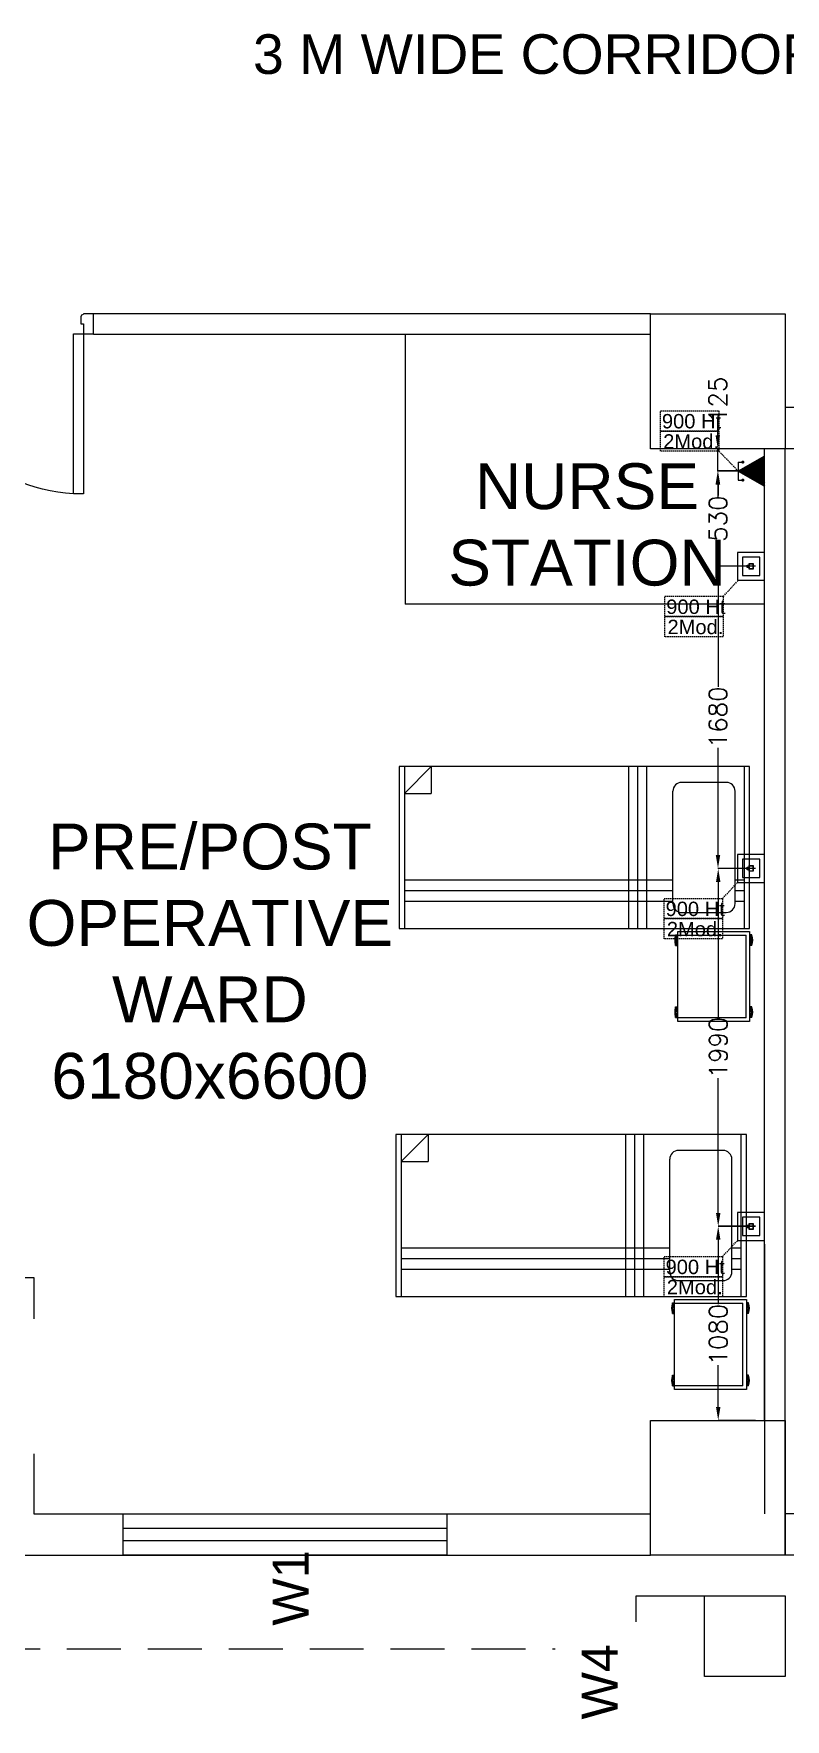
# Model space of a CAD drawing. Extents: x 3505867 to 4040009, y -660366 to -590408.
# Drawn here: x 3773469 to 3777649, y -614096 to -604720 of the extents above; entities that cross this region are included whole.
import ezdxf

# ---------------------------------------------------------------- set-up
doc = ezdxf.new("R2010")
doc.units = 0
doc.header["$LTSCALE"] = 6
doc.header["$MEASUREMENT"] = 0
for name, pattern in [('1', [0]), ('DASHED2', [0.375, 0.25, -0.125]), ('HIDDEN', [0.375, 0.25, -0.125])]:
    doc.linetypes.add(name, pattern=pattern)
doc.layers.get('0').update_dxf_attribs({"linetype": 'CONTINUOUS', "lineweight": 0})
doc.layers.get('Defpoints').update_dxf_attribs({"linetype": 'CONTINUOUS', "lineweight": 0})
doc.layers.add('CFT_LOOPING', color=7, linetype='1', lineweight=0, true_color=0xd6d600)
for name, color, linetype, lineweight in [('Chajja', 7, 'CONTINUOUS', 0), ('COL', 5, 'CONTINUOUS', 0), ('DIM', 7, 'CONTINUOUS', 0), ('DOOR', 44, 'CONTINUOUS', 0), ('ELE-CABLE TRAY', 31, 'CONTINUOUS', 0), ('ELE-TEL POINT', 4, 'CONTINUOUS', 0), ('ELE.LAN POINT', 3, 'CONTINUOUS', 0), ('furniture', 33, 'CONTINUOUS', 0), ('JOINERY', 7, 'CONTINUOUS', 0), ('TEXT', 5, 'CONTINUOUS', 0), ('WALL', 10, 'CONTINUOUS', 0), ('Window', 161, 'CONTINUOUS', 0)]:
    doc.layers.add(name, color=color, linetype=linetype, lineweight=lineweight)
doc.styles.add('ARIAL', font='arial.ttf')
doc.styles.add('ROMANS', font='romans.shx')
doc.styles.get("Standard").update_dxf_attribs({"font": 'SIMPLEX'})
doc.dimstyles.new('AEPL1', dxfattribs={"dimtxt": 100, "dimasz": 75, "dimexe": 1.25, "dimexo": 50, "dimtad": 0, "dimdec": 0, "dimtxsty": 'ROMANS', "dimcen": 2.5, "dimclrd": 7, "dimclre": 7, "dimadec": 0, "dimazin": 0, "dimtfac": 1, "dimtdec": 0, "dimtmove": 0, "dimatfit": 3, "dimfxl": 1, "dimlwd": 0, "dimlwe": 0, "dimarcsym": 0})

# ---------------------------------------------------------------- blocks, each defined once
blk = doc.blocks.new('1000')
at = {"layer": 'DOOR'}
for p, q in [((0, -111.1, 0), (0, 0)), ((0, 0), (55.2, 0, 0)), ((944.8, 0, 0), (944.8, -2.5, 0)), ((1000, 0), (944.8, 0, 0)), ((1000, -111.1, 0), (1000, 0)), ((55.2, 0, 0), (55.2, -2.5, 0)), ((70.2, -55, 0), (55.2, -55, 0)), ((55.2, -55, 0), (55.2, -111.1, 0)), ((70.2, -15, 0), (67.7, -15, 0)), ((70.2, -15, 0), (70.2, -55, 0)), ((929.8, -15, 0), (929.8, -55, 0)), ((929.8, -15, 0), (932.3, -15, 0)), ((929.8, -55, 0), (944.8, -55, 0)), ((944.8, -55, 0), (944.7, -111.1, 0)), ((55.2, -111.1, 0), (0, -111.1, 0)), ((55.2, -111.1, 0), (55.2, -1000.6, 0)), ((111.3, -111.1, 0), (55.2, -111.1, 0)), ((111.3, -1000.6, 0), (111.3, -111.1, 0)), ((944.7, -111.1, 0), (1000, -111.1, 0)), ((55.2, -1000.6, 0), (111.3, -1000.6, 0))]:
    blk.add_line(p, q, dxfattribs=at)
for centre, start_param, end_param in [((55.2, -15, 0), 3.926897, 5.497693), ((944.8, -15, 0), -0.785492, 0.785304)]:
    blk.add_ellipse(centre, major_axis=(-8.84, 8.84, 0), ratio=1, start_param=start_param, end_param=end_param, dxfattribs=at)
at = {"layer": 'DOOR', "color": 145}
blk.add_ellipse((71.4, -128.1, 0), major_axis=(597.3, 637.4, 0), ratio=0.999944, start_param=3.940126, end_param=5.484659, dxfattribs=at)
blk = doc.blocks.new('A$C45A5314D')
at = {"layer": 'furniture', "color": 117, "ltscale": 0.75}
for p, q in [((-1962.2, 946.4), (-1950, 946.4)), ((-1962.2, 946.4), (-1962.2, 887.3)), ((-1962.2, 945.5), (-1950, 945.5)), ((-1962.2, 944.4), (-1950, 944.4)), ((-1962.2, 943.2), (-1950, 943.2)), ((-1962.2, 941.5), (-1950, 941.5)), ((-1962.2, 939.2), (-1950, 939.2)), ((-1950, 467.5), (-1950, 967.5)), ((-1950, 967.5), (-1550, 967.5)), ((-1930.3, 947.8), (-1930.3, 487.2)), ((-1930.3, 947.8), (-1550, 947.8)), ((-1550, 967.5), (-1550, 467.5)), ((-1537.8, 946.4), (-1550, 946.4)), ((-1537.8, 945.5), (-1550, 945.5)), ((-1537.8, 944.4), (-1550, 944.4)), ((-1537.8, 943.2), (-1550, 943.2)), ((-1537.8, 941.5), (-1550, 941.5)), ((-1537.8, 939.2), (-1550, 939.2)), ((-1537.8, 946.4), (-1537.8, 887.3)), ((-1962.2, 936.2), (-1950, 936.2)), ((-1962.2, 932), (-1950, 932)), ((-1962.2, 927.1), (-1950, 927.1)), ((-1962.2, 920.9), (-1950, 920.9)), ((-1962.2, 912.9), (-1950, 912.9)), ((-1962.2, 906.7), (-1950, 906.7)), ((-1962.2, 901.8), (-1950, 901.8)), ((-1962.2, 897.6), (-1950, 897.6)), ((-1962.2, 894.6), (-1950, 894.6)), ((-1962.2, 892.3), (-1950, 892.3)), ((-1962.2, 890.6), (-1950, 890.6)), ((-1962.2, 889.4), (-1950, 889.4)), ((-1962.2, 888.2), (-1950, 888.2)), ((-1962.2, 887.3), (-1950, 887.3)), ((-1537.8, 936.2), (-1550, 936.2)), ((-1537.8, 932), (-1550, 932)), ((-1537.8, 927.1), (-1550, 927.1)), ((-1537.8, 920.9), (-1550, 920.9)), ((-1537.8, 912.9), (-1550, 912.9)), ((-1537.8, 906.7), (-1550, 906.7)), ((-1537.8, 901.8), (-1550, 901.8)), ((-1537.8, 897.6), (-1550, 897.6)), ((-1537.8, 894.6), (-1550, 894.6)), ((-1537.8, 892.3), (-1550, 892.3)), ((-1537.8, 890.6), (-1550, 890.6)), ((-1537.8, 889.4), (-1550, 889.4)), ((-1537.8, 888.2), (-1550, 888.2)), ((-1537.8, 887.3), (-1550, 887.3)), ((-1962.2, 545.4), (-1950, 545.4)), ((-1962.2, 545.4), (-1962.2, 486.3)), ((-1962.2, 544.5), (-1950, 544.5)), ((-1962.2, 543.4), (-1950, 543.4)), ((-1962.2, 542.2), (-1950, 542.2)), ((-1962.2, 540.4), (-1950, 540.4)), ((-1962.2, 538.1), (-1950, 538.1)), ((-1962.2, 535.2), (-1950, 535.2)), ((-1962.2, 531), (-1950, 531)), ((-1962.2, 526.1), (-1950, 526.1)), ((-1962.2, 519.9), (-1950, 519.9)), ((-1962.2, 511.9), (-1950, 511.9)), ((-1962.2, 505.7), (-1950, 505.7)), ((-1962.2, 500.7), (-1950, 500.7)), ((-1962.2, 496.6), (-1950, 496.6)), ((-1962.2, 493.6), (-1950, 493.6)), ((-1962.2, 491.3), (-1950, 491.3)), ((-1962.2, 489.6), (-1950, 489.6)), ((-1962.2, 488.4), (-1950, 488.4)), ((-1962.2, 487.2), (-1950, 487.2)), ((-1962.2, 486.3), (-1950, 486.3)), ((-1962.2, 486.3), (-1950, 486.3)), ((-1550, 487.2), (-1930.3, 487.2)), ((-1537.8, 545.4), (-1550, 545.4)), ((-1537.8, 544.5), (-1550, 544.5)), ((-1537.8, 543.4), (-1550, 543.4)), ((-1537.8, 542.2), (-1550, 542.2)), ((-1537.8, 540.4), (-1550, 540.4)), ((-1537.8, 538.1), (-1550, 538.1)), ((-1537.8, 535.2), (-1550, 535.2)), ((-1537.8, 531), (-1550, 531)), ((-1537.8, 526.1), (-1550, 526.1)), ((-1537.8, 519.9), (-1550, 519.9)), ((-1537.8, 511.9), (-1550, 511.9)), ((-1537.8, 505.7), (-1550, 505.7)), ((-1537.8, 500.7), (-1550, 500.7)), ((-1537.8, 496.6), (-1550, 496.6)), ((-1537.8, 493.6), (-1550, 493.6)), ((-1537.8, 491.3), (-1550, 491.3)), ((-1537.8, 489.6), (-1550, 489.6)), ((-1537.8, 488.4), (-1550, 488.4)), ((-1537.8, 487.2), (-1550, 487.2)), ((-1537.8, 486.3), (-1550, 486.3)), ((-1537.8, 545.4), (-1537.8, 486.3)), ((-1550, 467.5), (-1950, 467.5))]:
    blk.add_line(p, q, dxfattribs=at)
at = {"layer": 'furniture', "color": 117}
for p, q in [((0, 450), (-1950, 450)), ((-1950, 450), (-1950, -450)), ((-1920.5, 450), (-1920.5, -450)), ((-1376.5, -450), (-1376.5, 450)), ((-1326.5, -450), (-1326.5, 450)), ((-1276.5, -450), (-1276.5, 450)), ((-29.5, -450), (-29.5, 450)), ((0, -450), (0, 450)), ((-1920.5, 300), (-1869, 300)), ((-1869, 312.7), (-1869, -312.7)), ((-1572.3, 361.9), (-1819.8, 361.9)), ((-1523.1, 312.7), (-1523.1, -312.7)), ((-1523.1, 300), (-29.5, 300)), ((-1920.5, 240.9), (-1869, 240.9)), ((-1523.1, 240.9), (-29.5, 240.9)), ((-1920.5, 181.9), (-1869, 181.9)), ((-1523.1, 181.9), (-29.5, 181.9)), ((-1819.8, -361.9), (-1572.3, -361.9)), ((-179.5, -450), (-29.5, -300)), ((-179.5, -450), (-179.5, -300)), ((-29.5, -300), (-179.5, -300)), ((-1950, -450), (0, -450))]:
    blk.add_line(p, q, dxfattribs=at)
at = {"layer": 'furniture', "color": 117, "ltscale": 0.75}
for centre, start, end in [((-1876, 916.9), 161.07537, 198.92466), ((-1624, 916.9), 341.07537, 18.92466), ((-1876, 515.9), 161.07537, 198.92466), ((-1624, 515.9), 341.07537, 18.92466)]:
    blk.add_arc(centre, 91.1, start, end, dxfattribs=at)
at = {"layer": 'furniture', "color": 117}
for centre, start, end in [((-1819.8, 312.7), 90.00001, 180.00001), ((-1572.3, 312.7), 0.00001, 90.00001), ((-1819.8, -312.7), 180.00001, 270.00001), ((-1572.3, -312.7), 270.00001, 0.00001)]:
    blk.add_arc(centre, 49.2, start, end, dxfattribs=at)
blk = doc.blocks.new('CIVIL IVF')
at = {"layer": 'Chajja', "color": 8, "linetype": 'ByBlock'}
for p, q in [((-10090, 530), (-9710, 530)), ((-10090, 385.2), (-10090, 530))]:
    blk.add_line(p, q, dxfattribs=at)
at = {"layer": 'Chajja', "color": 8, "linetype": 'HIDDEN', "ltscale": 200}
blk.add_line((-33055, 235.2), (-10540, 235.2), dxfattribs=at)
at = {"layer": 'COL', "color": 8, "elevation": 0}
blk.add_lwpolyline([(-10010, 7660.2), (-9260, 7660.2), (-9260, 6910.2), (-10010, 6910.2)], close=True, dxfattribs=at)
at = {"layer": 'COL', "color": 8}
for points in [[(-9260, 1505), (-9260, 755), (-10010, 755), (-10010, 1505)], [(-9710, 80), (-9710, 530), (-9260, 530), (-9260, 80)]]:
    blk.add_lwpolyline(points, close=True, dxfattribs=at)
at = {"layer": 'furniture', "color": 8, "linetype": 'Continuous'}
for p in [(-11375, 7545.2), (-9375, 6045.2)]:
    blk.add_line(p, (-11375, 6045.2), dxfattribs=at)
at = {"layer": 'WALL', "color": 8, "linetype": 'ByBlock'}
for p, q in [((-13107.6, 7545.2, 0), (-13107.6, 7660.2, 0)), ((-10010, 7660.2, 0), (-13107.6, 7660.2, 0)), ((-10010, 7545.2, 0), (-13107.6, 7545.2, 0)), ((-8510, 7140), (-9260, 7140)), ((-9375, 1505), (-9375, 6910.2)), ((-9260, 755.2), (-9260, 6910.2)), ((-8510, 6910), (-9260, 6910)), ((-15555, 2300.2), (-13440, 2300.2)), ((-13440, 2300.2), (-13440, 2070)), ((-9260, 1505), (-9260, 1970.2)), ((-13440, 1320.2), (-13440, 985.2)), ((-13440, 985.2), (-10010, 985.2)), ((-8510, 985.2), (-9260, 985.2)), ((-15555, 755.2), (-10010, 755.2)), ((-8510, 755.2), (-9260, 755.2))]:
    blk.add_line(p, q, dxfattribs=at)
at = {"layer": 'WALL', "color": 8, "lineweight": 0}
blk.add_line((-9375, 2485.2), (-9375, 985.2), dxfattribs=at)
at = {"layer": 'Window', "color": 8, "linetype": 'Continuous'}
for points in [[(-11142.5, 985.2), (-11142.5, 755.2), (-12942.5, 755.2), (-12942.5, 985.2)], [(-11142.5, 905.2), (-11142.5, 835.2), (-12942.5, 835.2), (-12942.5, 905.2)]]:
    blk.add_lwpolyline(points, close=True, dxfattribs=at)
at = {"layer": 'DOOR', "color": 8, "linetype": 'Continuous', "xscale": -1, "rotation": 359.9999867131476}
blk.add_blockref('1000', (-13107.6, 7660.2, 0), dxfattribs=at)
at = {"layer": 'furniture', "color": 8, "linetype": 'Continuous'}
for p, rotation in [((-11408.1, 4692.2), 180.0000131267695), ((-11425.9, 2644.8), 180.0000131267694)]:
    blk.add_blockref('A$C45A5314D', p, dxfattribs=dict(at, rotation=rotation))
at = {"layer": 'DIM', "color": 8, "char_height": 255, "width": 2454.158, "attachment_point": 5, "style": 'ARIAL'}
for s, insert in [('NURSE STATION', (-10362.7, 6487.1)), ('PRE/POST \\POPERATIVE WARD\\P6180x6600', (-12460.2, 4057.9))]:
    blk.add_mtext(s, dxfattribs=dict(at, insert=insert))
at = {"layer": 'JOINERY', "color": 8, "style": 'ARIAL', "width": 1}
for s, p in [('W1', (-11910.9, 363.6)), ('W4', (-10192, -158.3))]:
    blk.add_text(s, height=200, rotation=90, dxfattribs=at).set_placement(p)
at = {"layer": 'WALL', "color": 8, "linetype": 'Continuous', "insert": (-10638.2, 9103.3), "char_height": 220.414, "width": 4941.395, "attachment_point": 5, "style": 'ARIAL'}
blk.add_mtext('3 M WIDE CORRIDOR', dxfattribs=at)
blk = doc.blocks.new('Voice')
at = {"layer": 'ELE.LAN POINT', "color": 6}
for points in [[(0, -31.8), (127.9, -31.8), (127.9, 92), (0, 92)], [(21.9, -10), (106, -10), (106, 70.1), (21.9, 70.1)], [(77.3, 21.4), (69.7, 21.4), (69.7, 11.7), (58.1, 11.7), (58.1, 21.4), (50.6, 21.4), (50.6, 38.7), (77.3, 38.7)], [(75.9, 22.8), (68.4, 22.8), (68.4, 13), (59.5, 13), (59.5, 22.8), (52, 22.8), (52, 37.4), (75.9, 37.4)]]:
    blk.add_lwpolyline(points, close=True, dxfattribs=at)
blk = doc.blocks.new('tel')
at = {"layer": 'ELE-TEL POINT', "ltscale": 30}
h = blk.add_hatch(dxfattribs=at)
h.set_pattern_fill('ANSI31', color=4, scale=19.025387, style=0)
h.set_pattern_definition([(45, (-98.626, 0.184), (-42.7132, 42.7132), [])])
h.paths.add_polyline_path([(-99, 0), (840, 1654), (1778, -3)])
at = {"layer": 'ELE-TEL POINT', "color": 4, "ltscale": 30}
for p, q in [((-99, 0), (840, 1654)), ((840, 1654), (1778, -3)), ((1778, -3), (-99, 0))]:
    blk.add_line(p, q, dxfattribs=at)
at = {"layer": 'ELE-TEL POINT', "color": 4, "ltscale": 12}
for p, q in [((276, 1648), (275, 1398)), ((1404, 1646), (1403, 1396))]:
    blk.add_line(p, q, dxfattribs=at)
at = {"layer": 'ELE-TEL POINT', "color": 4, "linetype": 'Continuous', "ltscale": 12}
blk.add_line((276, 1648), (1404, 1646), dxfattribs=at)
at = {"layer": 'ELE-TEL POINT', "color": 4, "ltscale": 30, "const_width": 95.1}
for points in [[(227, 1363, 1), (323, 1363, 1)], [(1355, 1361, 1), (1451, 1361, 1)]]:
    blk.add_lwpolyline(points, format="xyb", close=True, dxfattribs=at)
blk = doc.blocks.new('*D273')
at = {"layer": 'Defpoints', "color": 0, "linetype": 'ByBlock', "transparency": 16777216}
for p in [(3777276.3, -611353.2), (3777534.3, -611353.2), (3777534.3, -612433.4)]:
    blk.add_point(p, dxfattribs=at)
at = {"layer": 'ELE-CABLE TRAY', "color": 7, "linetype": 'ByBlock', "lineweight": 0, "transparency": 16777216}
for p, q in [((3777484.3, -611353.2), (3777275.1, -611353.2)), ((3777276.3, -611428.2), (3777276.3, -611786.3)), ((3777276.3, -612358.4), (3777276.3, -612125.6)), ((3777484.3, -612433.4), (3777275.1, -612433.4))]:
    blk.add_line(p, q, dxfattribs=at)
at = {"layer": 'ELE-CABLE TRAY', "color": 7, "linetype": 'ByBlock', "transparency": 16777216}
for points in [[(3777288.8, -611428.2), (3777263.8, -611428.2), (3777276.3, -611353.2)], [(3777263.8, -612358.4), (3777288.8, -612358.4), (3777276.3, -612433.4)]]:
    blk.add_solid(points, dxfattribs=at)
at = {"layer": 'ELE-CABLE TRAY', "color": 0, "linetype": 'ByBlock', "transparency": 16777216, "insert": (3777276.3, -611955.9), "char_height": 100, "attachment_point": 5, "rotation": 90, "style": 'ROMANS'}
blk.add_mtext('1080', dxfattribs=at)
blk = doc.blocks.new('*D274')
at = {"layer": 'Defpoints', "color": 0, "linetype": 'ByBlock', "transparency": 16777216}
for p in [(3777276.3, -609363.8), (3777534.3, -609363.8), (3777534.3, -611354.2)]:
    blk.add_point(p, dxfattribs=at)
at = {"layer": 'ELE-CABLE TRAY', "color": 7, "linetype": 'ByBlock', "lineweight": 0, "transparency": 16777216}
for p, q in [((3777484.3, -609363.8), (3777275.1, -609363.8)), ((3777276.3, -609438.8), (3777276.3, -610189.4)), ((3777276.3, -611279.2), (3777276.3, -610528.7)), ((3777484.3, -611354.2), (3777275.1, -611354.2))]:
    blk.add_line(p, q, dxfattribs=at)
at = {"layer": 'ELE-CABLE TRAY', "color": 7, "linetype": 'ByBlock', "transparency": 16777216}
for points in [[(3777288.8, -609438.8), (3777263.8, -609438.8), (3777276.3, -609363.8)], [(3777263.8, -611279.2), (3777288.8, -611279.2), (3777276.3, -611354.2)]]:
    blk.add_solid(points, dxfattribs=at)
at = {"layer": 'ELE-CABLE TRAY', "color": 0, "linetype": 'ByBlock', "transparency": 16777216, "insert": (3777276.3, -610359), "char_height": 100, "attachment_point": 5, "rotation": 90, "style": 'ROMANS'}
blk.add_mtext('1990', dxfattribs=at)
blk = doc.blocks.new('*D275')
at = {"layer": 'Defpoints', "color": 0, "linetype": 'ByBlock', "transparency": 16777216}
for p in [(3777275.1, -607682.4), (3777534.3, -607682.4), (3777534.3, -609362.8)]:
    blk.add_point(p, dxfattribs=at)
at = {"layer": 'ELE-CABLE TRAY', "color": 7, "linetype": 'ByBlock', "lineweight": 0, "transparency": 16777216}
for p, q in [((3777484.3, -607682.4), (3777273.8, -607682.4)), ((3777275.1, -607757.4), (3777275.1, -608353)), ((3777275.1, -609287.8), (3777275.1, -608692.3)), ((3777484.3, -609362.8), (3777273.8, -609362.8))]:
    blk.add_line(p, q, dxfattribs=at)
at = {"layer": 'ELE-CABLE TRAY', "color": 7, "linetype": 'ByBlock', "transparency": 16777216}
for points in [[(3777287.6, -607757.4), (3777262.6, -607757.4), (3777275.1, -607682.4)], [(3777262.6, -609287.8), (3777287.6, -609287.8), (3777275.1, -609362.8)]]:
    blk.add_solid(points, dxfattribs=at)
at = {"layer": 'ELE-CABLE TRAY', "color": 0, "linetype": 'ByBlock', "transparency": 16777216, "insert": (3777275.1, -608522.6), "char_height": 100, "attachment_point": 5, "rotation": 90, "style": 'ROMANS'}
blk.add_mtext('1680', dxfattribs=at)
blk = doc.blocks.new('*D276')
at = {"layer": 'Defpoints', "color": 0, "linetype": 'ByBlock', "transparency": 16777216}
for p in [(3777275.1, -607152.3), (3777535.3, -607152.3), (3777534.3, -607682.4)]:
    blk.add_point(p, dxfattribs=at)
at = {"layer": 'ELE-CABLE TRAY', "color": 7, "linetype": 'ByBlock', "lineweight": 0, "transparency": 16777216}
for p, q in [((3777485.3, -607152.3), (3777273.8, -607152.3)), ((3777275.1, -607227.3), (3777275.1, -607288.2)), ((3777275.1, -607607.4), (3777275.1, -607546.5)), ((3777484.3, -607682.4), (3777273.8, -607682.4))]:
    blk.add_line(p, q, dxfattribs=at)
at = {"layer": 'ELE-CABLE TRAY', "color": 7, "linetype": 'ByBlock', "transparency": 16777216}
for points in [[(3777287.6, -607227.3), (3777262.6, -607227.3), (3777275.1, -607152.3)], [(3777262.6, -607607.4), (3777287.6, -607607.4), (3777275.1, -607682.4)]]:
    blk.add_solid(points, dxfattribs=at)
at = {"layer": 'ELE-CABLE TRAY', "color": 0, "linetype": 'ByBlock', "transparency": 16777216, "insert": (3777275.1, -607417.4), "char_height": 100, "attachment_point": 5, "rotation": 90, "style": 'ROMANS'}
blk.add_mtext('530', dxfattribs=at)
blk = doc.blocks.new('*D277')
at = {"layer": 'Defpoints', "color": 0, "linetype": 'ByBlock', "transparency": 16777216}
for p in [(3777273.8, -607028.3), (3777534.3, -607028.3), (3777534.3, -607153.3)]:
    blk.add_point(p, dxfattribs=at)
at = {"layer": 'ELE-CABLE TRAY', "color": 7, "linetype": 'ByBlock', "lineweight": 0, "transparency": 16777216}
for p, q in [((3777273.8, -606953.3), (3777273.8, -606878.3)), ((3777484.3, -607028.3), (3777272.6, -607028.3)), ((3777273.8, -607153.3), (3777273.8, -607028.3)), ((3777484.3, -607153.3), (3777272.6, -607153.3)), ((3777273.8, -607228.3), (3777273.8, -607303.3))]:
    blk.add_line(p, q, dxfattribs=at)
at = {"layer": 'ELE-CABLE TRAY', "color": 7, "linetype": 'ByBlock', "transparency": 16777216}
for points in [[(3777261.3, -606953.3), (3777286.3, -606953.3), (3777273.8, -607028.3)], [(3777286.3, -607228.3), (3777261.3, -607228.3), (3777273.8, -607153.3)]]:
    blk.add_solid(points, dxfattribs=at)
at = {"layer": 'ELE-CABLE TRAY', "color": 0, "linetype": 'ByBlock', "transparency": 16777216, "insert": (3777273.8, -606756.2), "char_height": 100, "attachment_point": 5, "rotation": 90, "style": 'ROMANS'}
blk.add_mtext('125', dxfattribs=at)

msp = doc.modelspace()

# ---------------------------------------------------------------- linework, layer by layer
at = {"layer": 'CFT_LOOPING', "color": 7, "linetype": 'DASHED2', "ltscale": 5}
for p, q in [((3777280.6, -607042.4), (3777388, -607153.3)), ((3777304.5, -607849.4), (3777388, -607759.9)), ((3777300.9, -609529.8), (3777384.3, -609440.3)), ((3777300.9, -611521.2), (3777384.3, -611431.7))]:
    msp.add_line(p, q, dxfattribs=at)
for points in [[(3776955.8, -606817.4), (3777280.6, -606817.4), (3777280.6, -606929.9), (3776955.8, -606929.9)], [(3776955.8, -606929.9), (3777280.6, -606929.9), (3777280.6, -607042.4), (3776955.8, -607042.4)], [(3776979.7, -607849.4), (3777304.5, -607849.4), (3777304.5, -607961.9), (3776979.7, -607961.9)], [(3776979.7, -607961.9), (3777304.5, -607961.9), (3777304.5, -608074.4), (3776979.7, -608074.4)], [(3776976.1, -609529.8), (3777300.9, -609529.8), (3777300.9, -609642.3), (3776976.1, -609642.3)], [(3776976.1, -609642.3), (3777300.9, -609642.3), (3777300.9, -609754.8), (3776976.1, -609754.8)], [(3776976.1, -611521.2), (3777300.9, -611521.2), (3777300.9, -611633.7), (3776976.1, -611633.7)], [(3776976.1, -611633.7), (3777300.9, -611633.7), (3777300.9, -611746.2), (3776976.1, -611746.2)]]:
    msp.add_lwpolyline(points, close=True, dxfattribs=at)

# ---------------------------------------------------------------- block references
at = {"linetype": 'ByBlock'}
msp.add_blockref('CIVIL IVF', (3786909.3, -613938.4), dxfattribs=at)
at = {"layer": 'ELE-TEL POINT', "color": 0, "ltscale": 30, "xscale": -0.08874706337416964, "yscale": 0.0887470633741702, "zscale": 0.0887470633741702, "rotation": 89.89290517887967}
msp.add_blockref('tel', (3777534.3, -607078.7), dxfattribs=at)
at = {"layer": 'ELE.LAN POINT', "color": 7, "xscale": 1.211286963933217, "yscale": 1.211286963933217, "zscale": 1.211286963933217, "rotation": 270.0000000000001}
for p in [(3777422.9, -607605), (3777422.9, -609285.4), (3777422.9, -611276.8)]:
    msp.add_blockref('Voice', p, dxfattribs=at)

# ---------------------------------------------------------------- texts
at = {"layer": 'TEXT', "color": 7, "char_height": 80, "attachment_point": 1}
for s, insert, width in [('\\A1;{\\fArial|b0|i0|c0|p34;900 Ht\\P}', (3776963.2, -606835.4), 8957.987), ('\\A1;{\\fArial|b0|i0|c0|p34;2Mod.\\P}', (3776970.3, -606947.9), 352.575), ('\\A1;{\\fArial|b0|i0|c0|p34;900 Ht\\P}', (3776987.2, -607867.4), 8957.987), ('\\A1;{\\fArial|b0|i0|c0|p34;2Mod.\\P}', (3776994.2, -607979.9), 352.575), ('\\A1;{\\fArial|b0|i0|c0|p34;900 Ht\\P}', (3776983.5, -609547.8), 8957.987), ('\\A1;{\\fArial|b0|i0|c0|p34;2Mod.\\P}', (3776990.5, -609660.3), 352.575), ('\\A1;{\\fArial|b0|i0|c0|p34;900 Ht\\P}', (3776983.5, -611539.2), 8957.987), ('\\A1;{\\fArial|b0|i0|c0|p34;2Mod.\\P}', (3776990.5, -611651.7), 352.575)]:
    msp.add_mtext(s, dxfattribs=dict(at, insert=insert, width=width))

# ---------------------------------------------------------------- dimensions: what is measured, and where the dimension line sits
at = {"layer": 'ELE-CABLE TRAY', "color": 0, "linetype": 'ByBlock'}
for base, p1, p2, picture, middle in [((3777273.8, -607028.3), (3777534.3, -607153.3), (3777534.3, -607028.3, 0), '*D277', (3777273.8, -606756.2)), ((3777275.1, -607152.3), (3777534.3, -607682.4), (3777535.3, -607152.3), '*D276', (3777275.1, -607417.4)), ((3777275.1, -607682.4), (3777534.3, -609362.8), (3777534.3, -607682.4), '*D275', (3777275.1, -608522.6)), ((3777276.3, -609363.8), (3777534.3, -611354.2), (3777534.3, -609363.8), '*D274', (3777276.3, -610359))]:
    dim = msp.add_linear_dim(base=base, p1=p1, p2=p2, angle=90, dimstyle='AEPL1', dxfattribs=at)
    dim.commit()
    dim.dimension.update_dxf_attribs({"geometry": picture, "text_midpoint": middle})
dim = msp.add_linear_dim(base=(3777276.3, -611353.2), p1=(3777534.3, -612433.4), p2=(3777534.3, -611353.2), angle=90, dimstyle='AEPL1', dxfattribs=at)
dim.commit()
dim.dimension.update_dxf_attribs({"geometry": '*D273', "text_midpoint": (3777276.3, -611955.9), "dimtype": 160})

doc.saveas('drawing.dxf')
